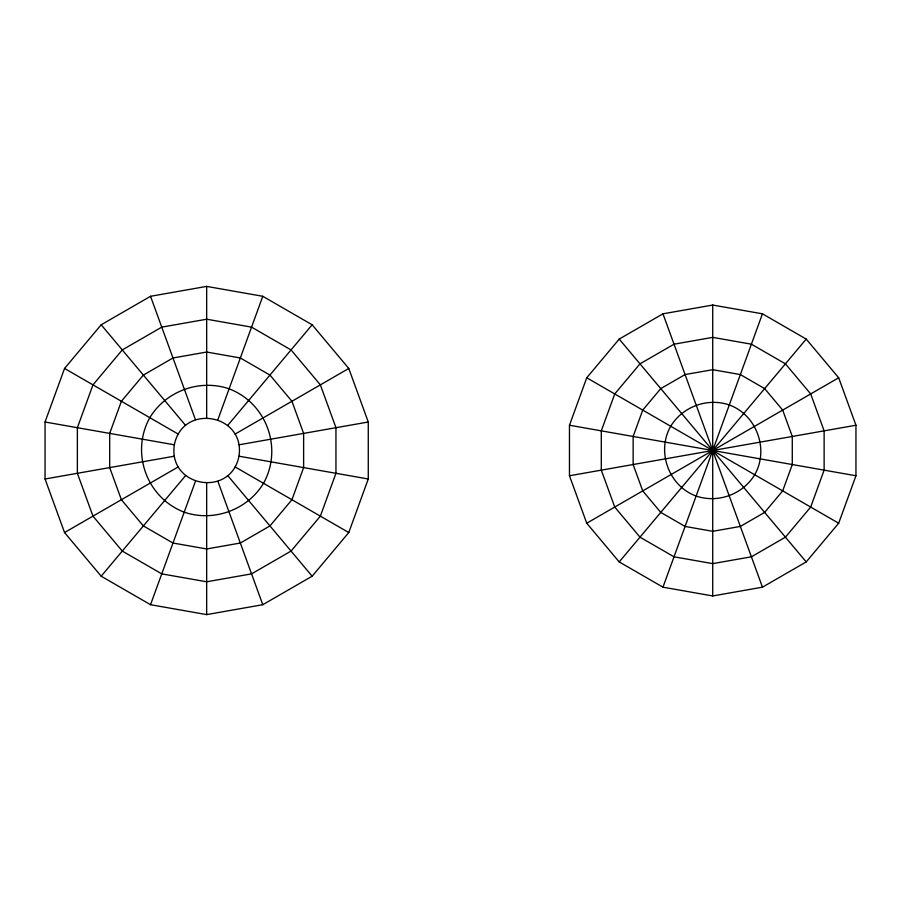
<?xml version="1.0" encoding="UTF-8"?>
<svg xmlns="http://www.w3.org/2000/svg" width="901" height="901" viewBox="0 0 901 901"><rect width="100%" height="100%" fill="white"/><g stroke="black" fill="none" stroke-linecap="round" stroke-linejoin="round"><path stroke-width="1.35" d="M45.05 422.006L64.545 368.453L101.182 324.788L150.535 296.294L206.667 286.394L262.788 296.294L312.151 324.788L348.777 368.453L368.272 422.006L368.272 478.994L348.777 532.547L312.151 576.212L262.788 604.706L206.667 614.606L150.535 604.706L101.182 576.212L64.545 532.547L45.05 478.994L45.05 422.006L174.344 444.801C182.644 402.871 245.523 413.953 238.979 456.199C230.679 498.129 167.8 487.047 174.344 444.801M150.535 604.706L195.438 481.337M217.884 419.663L262.788 296.294M569.466 425.238L586.742 377.778L619.212 339.08L662.967 313.818L712.714 305.045L762.46 313.818L806.204 339.08L838.673 377.778L855.95 425.238L855.95 475.762L838.673 523.222L806.204 561.92L762.46 587.182L712.714 595.955L662.967 587.182L619.212 561.92L586.742 523.222L569.466 475.762L569.466 425.238L855.95 475.762M662.967 587.182L762.46 313.818M101.182 576.212L185.561 475.638M227.762 425.362L312.151 324.788M619.212 561.92L806.204 339.08M64.545 532.547L178.24 466.909M235.082 434.091L348.777 368.453M586.742 523.222L838.673 377.778M45.05 478.994L174.344 456.199M238.979 444.801L368.272 422.006M569.466 475.762L855.95 425.238M238.979 456.199L368.272 478.994M586.742 377.778L838.673 523.222M64.545 368.453L178.24 434.091M235.082 466.909L348.777 532.547M619.212 339.08L806.204 561.92M101.182 324.788L185.561 425.362M227.762 475.638L312.151 576.212M662.967 313.818L762.46 587.182M150.535 296.294L195.438 419.663M217.884 481.337L262.788 604.706M712.714 305.045L712.714 595.955M206.667 286.394L206.667 417.681M206.667 483.319L206.667 614.606M92.972 384.862L77.373 427.705L77.373 473.295L92.972 516.138L122.277 551.074L161.763 573.869L206.667 581.787L251.559 573.869L291.046 551.074L320.362 516.138L335.949 473.295L335.949 427.705L320.362 384.862L291.046 349.926L251.559 327.131L206.667 319.213L161.763 327.131L122.277 349.926L92.972 384.862M121.387 401.272L109.697 433.404L109.697 467.596L121.387 499.728L143.372 525.925L172.981 543.021L206.667 548.968L240.342 543.021L269.951 525.925L291.935 499.728L303.626 467.596L303.626 433.404L291.935 401.272L269.951 375.075L240.342 357.979L206.667 352.032L172.981 357.979L143.372 375.075L121.387 401.272M149.814 417.681C130.318 452.741 146.739 497.859 184.209 512.185C213.661 522.265 247.437 509.966 263.509 483.319C283.004 448.259 266.595 403.141 229.113 388.815C199.662 378.735 165.897 391.034 149.814 417.681M614.741 393.94L601.294 430.858L601.294 470.142L614.741 507.06L639.992 537.165L674.016 556.807L712.714 563.632L751.4 556.807L785.424 537.165L810.686 507.06L824.122 470.142L824.122 430.858L810.686 393.94L785.424 363.835L751.4 344.193L712.714 337.368L674.016 344.193L639.992 363.835L614.741 393.94M642.728 410.101L633.133 436.467L633.133 464.533L642.728 490.899L660.771 512.399L685.075 526.432L712.714 531.308L740.352 526.432L764.645 512.399L782.687 490.899L792.283 464.533L792.283 436.467L782.687 410.101L764.645 388.601L740.352 374.568L712.714 369.692L685.075 374.568L660.771 388.601L642.728 410.101M670.716 426.263C656.176 451.491 668.767 486.089 696.124 496.057C717.872 503.501 742.818 494.424 754.7 474.737C769.251 449.509 756.649 414.91 729.292 404.943C707.544 397.499 682.598 406.576 670.716 426.263"/></g></svg>
